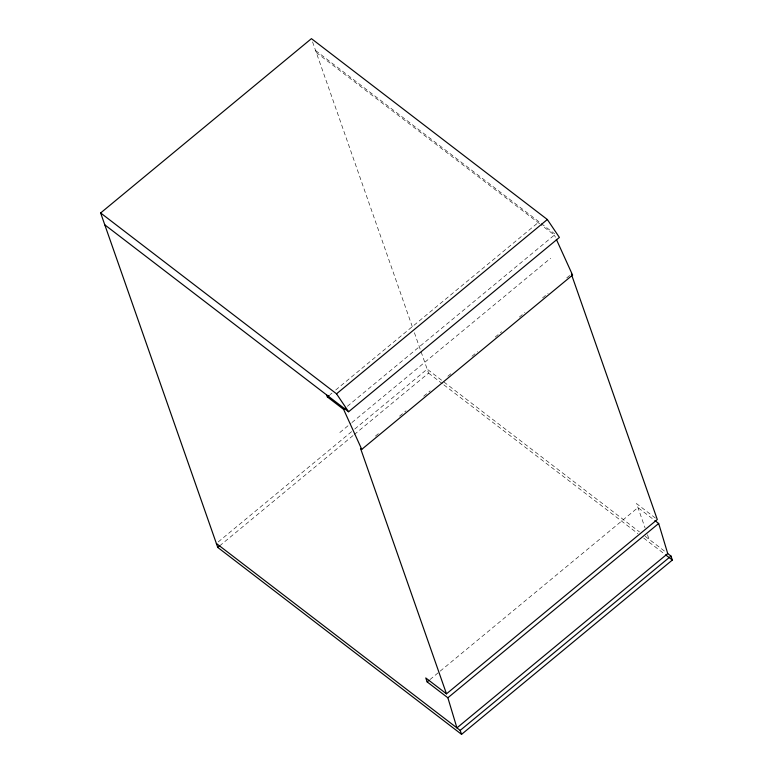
<?xml version="1.0" encoding="UTF-8"?>
<svg xmlns="http://www.w3.org/2000/svg" width="773" height="773" viewBox="0 0 773 773"><rect width="100%" height="100%" fill="white"/><g stroke="black" fill="none" stroke-linecap="round" stroke-linejoin="round"><path stroke-width="0.58" stroke-dasharray="3.87 2.9" d="M330.139 394.607L331.994 393.071M335.704 390.007L538.153 222.605M347.319 406.308L554.405 235.06L541.023 224.798M339.82 432.542L350.971 423.324M351.899 422.551L550.627 258.221M218.228 541.931L353.812 429.827M354.739 429.054L427.169 369.156L639.474 531.921M219.619 545.893L353.338 435.315M354.266 434.552L428.561 373.117L420.792 350.932M375.407 436.136L380.045 432.3M399.554 416.174L406.047 410.801M423.691 396.211L430.194 390.838M447.838 376.248L452.485 372.402M471.984 356.276L477.559 351.667M495.203 337.086L501.696 331.704M519.35 317.114L524.915 312.505M542.559 297.914L548.134 293.315M566.706 277.951L570.416 274.879M429.933 679.602L439.219 671.921M440.156 671.157L637.947 507.59L653.968 519.871M315.587 50.525L554.618 233.784M316.283 52.506L540.066 224.064M655.407 518.074L636.566 503.629L645.078 527.949M645.213 536.327L665.862 552.154M428.561 373.117L442.9 384.113M443.857 384.848L637.947 533.65M643.687 538.047L663.765 553.439M554.405 235.06L555.381 237.224M647.455 534.732L649.04 539.254M312.563 41.887L412.811 328.148M414.405 332.709L420.396 349.792"/><path stroke-width="1.16" d="M654.905 520.587L658.673 523.476L667.737 553.584L670.983 556.077L672.365 560.038L461.568 734.35L217.754 547.429L100.635 212.962L311.432 38.65L547.342 219.513L559.401 237.446L348.604 411.758L104.79 224.837M556.367 239.388L572.571 275.053L361.764 449.364L343.608 409.381L327.346 396.916L329.211 395.38M100.635 212.962L336.535 393.824L547.342 219.513M343.608 409.381L345.463 407.844M217.754 547.429L219.619 545.893M667.737 553.584L456.93 727.895L447.876 697.787L427.15 681.902L429.005 680.366M427.15 681.902L425.768 677.95L446.485 693.835L657.292 519.524L571.749 275.246M447.876 697.787L658.673 523.476M461.568 734.35L460.186 730.388L670.983 556.077M571.353 274.115L572.571 275.053M665.679 554.908L672.365 560.038M361.764 449.364L360.547 448.427L446.485 693.835M216.372 543.467L460.186 730.388M336.535 393.824L348.604 411.758M326.66 394.935L327.346 396.916"/></g></svg>
